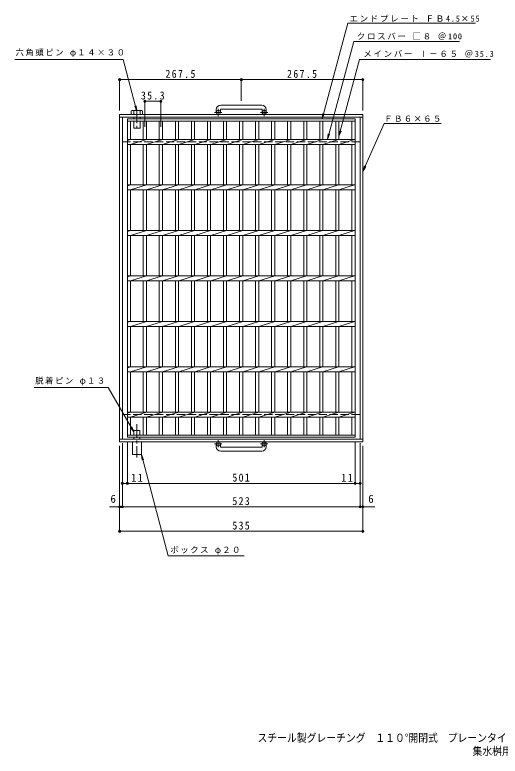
# Model space of a CAD drawing. Units: millimetres, scale not verified. Extents: x -1046 to 1060, y -823 to 808.
# Drawn here: x -1046 to 22, y -823 to 808 of the extents above; entities that cross this region are included whole.
import ezdxf
from ezdxf.enums import TextEntityAlignment as Align

# ---------------------------------------------------------------- set-up
doc = ezdxf.new("R2010")
doc.units = ezdxf.units.MM
doc.header["$LTSCALE"] = 6
doc.header["$PDMODE"] = 32
doc.header["$PDSIZE"] = 4.8
doc.linetypes.add('CHAIN1', pattern=[8, 5, -1, 1, -1])
doc.linetypes.add('DASHED3', pattern=[4, 3, -1])
for name, color, linetype, lineweight in [('A-1', 2, 'Continuous', 9), ('A-2', 3, 'Continuous', 9), ('A-4', 7, 'Continuous', 9), ('A-5', 7, 'Continuous', 9), ('A-9', 4, 'Continuous', 9)]:
    doc.layers.add(name, color=color, linetype=linetype, lineweight=lineweight)
doc.layers.add('F-5_F-5ﾚｲﾔ', color=2, linetype='Continuous')
doc.styles.add('ＭＳ ゴシック', font='')
doc.styles.get('ＭＳ ゴシック').set_extended_font_data('MS Gothic')

msp = doc.modelspace()

# ---------------------------------------------------------------- linework, layer by layer
at = {"layer": 'A-1'}
for p, q in [((-502.79, 609.147), (-592.79, 609.147)), ((-815.29, 588.547), (-280.29, 588.547)), ((-815.29, 588.547), (-815.29, -131.453)), ((-602.79, 599.147), (-602.79, 593.047)), ((-593.79, 599.147), (-593.79, 593.047)), ((-592.79, 600.147), (-502.79, 600.147)), ((-501.79, 599.147), (-501.79, 593.047)), ((-492.79, 599.147), (-492.79, 593.047)), ((-280.29, 588.547), (-280.29, -131.453)), ((-815.29, 582.547), (-280.29, 582.547)), ((-809.29, 582.547), (-809.29, -125.453)), ((-286.29, 582.547), (-286.29, -125.453)), ((-815.29, -125.453), (-280.29, -125.453)), ((-815.29, -131.453), (-280.29, -131.453)), ((-602.79, -142.054), (-602.79, -135.953)), ((-593.79, -142.054), (-593.79, -135.953)), ((-592.79, -143.053), (-502.79, -143.053)), ((-501.79, -142.054), (-501.79, -135.953)), ((-492.79, -142.054), (-492.79, -135.953)), ((-502.79, -152.053), (-592.79, -152.053))]:
    msp.add_line(p, q, dxfattribs=at)
at = {"layer": 'A-1', "linetype": 'CHAIN1'}
for p, q in [((-590.127, 593.047), (-606.534, 593.047)), ((-598.29, 584.94), (-598.29, 600.537)), ((-489.127, 593.047), (-505.534, 593.047)), ((-497.29, 584.94), (-497.29, 600.537)), ((-598.29, -127.846), (-598.29, -143.443)), ((-497.29, -127.846), (-497.29, -143.443)), ((-590.127, -135.953), (-606.534, -135.953)), ((-489.127, -135.953), (-505.534, -135.953))]:
    msp.add_line(p, q, dxfattribs=at)
at = {"layer": 'A-1', "linetype": 'DASHED3'}
for p, q in [((-809.29, 528.547), (-286.29, 528.547)), ((-809.29, -71.453), (-286.29, -71.453))]:
    msp.add_line(p, q, dxfattribs=at)
at = {"layer": 'A-1'}
for centre in [(-598.29, 593.047), (-497.29, 593.047), (-598.29, -135.953), (-497.29, -135.953)]:
    msp.add_circle(centre, 4.5, dxfattribs=at)
for centre, radius, start, end in [((-592.79, 599.147), 10, 90, 180), ((-502.79, 599.147), 10, 0, 90), ((-592.79, 599.147), 1, 90, 180), ((-502.79, 599.147), 1, 0, 90), ((-592.79, -142.054), 10, 180, 270), ((-592.79, -142.054), 1, 180, 270), ((-502.79, -142.054), 10, 270, 0), ((-502.79, -142.054), 1, 270, 0)]:
    msp.add_arc(centre, radius, start, end, dxfattribs=at)
at = {"layer": 'A-2'}
for p, q in [((-798.29, 578.547), (-297.29, 578.547)), ((-798.29, -121.453), (-798.29, 578.547)), ((-798.29, 574.047), (-297.29, 574.047)), ((-791.289, 533.547), (-791.289, 574.047)), ((-763.389, 574.047), (-763.389, 533.547)), ((-756.389, 574.047), (-756.389, 533.547)), ((-728.089, 574.047), (-728.089, 533.547)), ((-721.089, 574.047), (-721.089, 533.547)), ((-692.789, 574.047), (-692.789, 533.547)), ((-685.789, 574.047), (-685.789, 533.547)), ((-657.489, 574.047), (-657.489, 533.547)), ((-650.489, 574.047), (-650.489, 533.547)), ((-622.189, 574.047), (-622.189, 533.547)), ((-615.189, 574.047), (-615.189, 533.547)), ((-586.889, 574.047), (-586.889, 533.547)), ((-579.889, 574.047), (-579.889, 533.547)), ((-551.589, 574.047), (-551.589, 533.547)), ((-544.589, 574.047), (-544.589, 533.547)), ((-516.29, 574.047), (-516.29, 533.547)), ((-509.29, 574.047), (-509.29, 533.547)), ((-480.99, 574.047), (-480.99, 533.547)), ((-473.99, 574.047), (-473.99, 533.547)), ((-445.69, 574.047), (-445.69, 533.547)), ((-438.69, 574.047), (-438.69, 533.547)), ((-410.391, 574.047), (-410.391, 533.547)), ((-403.391, 574.047), (-403.391, 533.547)), ((-375.091, 574.047), (-375.091, 533.547)), ((-368.091, 574.047), (-368.091, 533.547)), ((-339.791, 574.047), (-339.791, 533.547)), ((-332.791, 574.047), (-332.791, 533.547)), ((-304.29, 574.047), (-304.29, 533.547)), ((-798.29, 531.467), (-791.689, 533.547)), ((-798.29, 533.547), (-297.29, 533.547)), ((-798.29, 522.548), (-297.29, 522.548)), ((-791.289, 522.548), (-756.389, 533.547)), ((-791.289, 433.547), (-791.289, 522.548)), ((-763.389, 522.548), (-763.389, 433.547)), ((-756.389, 522.548), (-756.389, 433.547)), ((-755.989, 522.548), (-721.089, 533.547)), ((-728.089, 522.548), (-728.089, 433.547)), ((-721.089, 522.548), (-721.089, 433.547)), ((-720.689, 522.548), (-685.789, 533.547)), ((-692.789, 522.548), (-692.789, 433.547)), ((-685.789, 522.548), (-685.789, 433.547)), ((-685.389, 522.548), (-650.489, 533.547)), ((-657.489, 522.548), (-657.489, 433.547)), ((-650.489, 522.548), (-650.489, 433.547)), ((-650.089, 522.548), (-615.189, 533.547)), ((-622.189, 522.548), (-622.189, 433.547)), ((-615.189, 522.548), (-615.189, 433.547)), ((-614.789, 522.548), (-579.889, 533.547)), ((-586.889, 522.548), (-586.889, 433.547)), ((-579.889, 522.548), (-579.889, 433.547)), ((-579.489, 522.548), (-544.589, 533.547)), ((-551.589, 522.548), (-551.589, 433.547)), ((-544.589, 522.548), (-544.589, 433.547)), ((-544.189, 522.548), (-509.29, 533.547)), ((-516.29, 522.548), (-516.29, 433.547)), ((-509.29, 522.548), (-509.29, 433.547)), ((-508.89, 522.548), (-473.99, 533.547)), ((-480.99, 522.548), (-480.99, 433.547)), ((-473.99, 522.548), (-473.99, 433.547)), ((-473.59, 522.548), (-438.69, 533.547)), ((-445.69, 522.548), (-445.69, 433.547)), ((-438.988, 522.548), (-404.089, 533.547)), ((-438.69, 522.548), (-438.69, 433.547)), ((-410.391, 522.548), (-410.391, 433.547)), ((-403.689, 522.548), (-368.789, 533.547)), ((-403.391, 522.548), (-403.391, 433.547)), ((-375.091, 522.548), (-375.091, 433.547)), ((-368.389, 522.548), (-333.489, 533.547)), ((-368.091, 522.548), (-368.091, 433.547)), ((-339.791, 522.548), (-339.791, 433.547)), ((-333.391, 522.548), (-298.491, 533.547)), ((-332.791, 522.548), (-332.791, 433.547)), ((-304.29, 522.548), (-304.29, 433.547)), ((-798.29, 431.467), (-791.689, 433.547)), ((-798.29, 433.547), (-297.29, 433.547)), ((-791.289, 422.548), (-756.389, 433.547)), ((-755.989, 422.548), (-721.089, 433.547)), ((-720.689, 422.548), (-685.789, 433.547)), ((-685.389, 422.548), (-650.489, 433.547)), ((-650.089, 422.548), (-615.189, 433.547)), ((-614.789, 422.548), (-579.889, 433.547)), ((-579.489, 422.548), (-544.589, 433.547)), ((-544.189, 422.548), (-509.29, 433.547)), ((-508.89, 422.548), (-473.99, 433.547)), ((-473.59, 422.548), (-438.69, 433.547)), ((-438.988, 422.548), (-404.089, 433.547)), ((-403.689, 422.548), (-368.789, 433.547)), ((-368.389, 422.548), (-333.489, 433.547)), ((-333.391, 422.548), (-298.491, 433.547)), ((-798.29, 422.548), (-297.29, 422.548)), ((-791.289, 333.547), (-791.289, 422.548)), ((-763.389, 422.548), (-763.389, 333.547)), ((-756.389, 422.548), (-756.389, 333.547)), ((-728.089, 422.548), (-728.089, 333.547)), ((-721.089, 422.548), (-721.089, 333.547)), ((-692.789, 422.548), (-692.789, 333.547)), ((-685.789, 422.548), (-685.789, 333.547)), ((-657.489, 422.548), (-657.489, 333.547)), ((-650.489, 422.548), (-650.489, 333.547)), ((-622.189, 422.548), (-622.189, 333.547)), ((-615.189, 422.548), (-615.189, 333.547)), ((-586.889, 422.548), (-586.889, 333.547)), ((-579.889, 422.548), (-579.889, 333.547)), ((-551.589, 422.548), (-551.589, 333.547)), ((-544.589, 422.548), (-544.589, 333.547)), ((-516.29, 422.548), (-516.29, 333.547)), ((-509.29, 422.548), (-509.29, 333.547)), ((-480.99, 422.548), (-480.99, 333.547)), ((-473.99, 422.548), (-473.99, 333.547)), ((-445.69, 422.548), (-445.69, 333.547)), ((-438.69, 422.548), (-438.69, 333.547)), ((-410.391, 422.548), (-410.391, 333.547)), ((-403.391, 422.548), (-403.391, 333.547)), ((-375.091, 422.548), (-375.091, 333.547)), ((-368.091, 422.548), (-368.091, 333.547)), ((-339.791, 422.548), (-339.791, 333.547)), ((-332.791, 422.548), (-332.791, 333.547)), ((-304.29, 422.548), (-304.29, 333.547)), ((-798.29, 331.467), (-791.689, 333.547)), ((-798.29, 333.547), (-297.29, 333.547)), ((-791.289, 322.548), (-756.389, 333.547)), ((-755.989, 322.548), (-721.089, 333.547)), ((-720.689, 322.548), (-685.789, 333.547)), ((-685.389, 322.548), (-650.489, 333.547)), ((-650.089, 322.548), (-615.189, 333.547)), ((-614.789, 322.548), (-579.889, 333.547)), ((-579.489, 322.548), (-544.589, 333.547)), ((-544.189, 322.548), (-509.29, 333.547)), ((-508.89, 322.548), (-473.99, 333.547)), ((-473.59, 322.548), (-438.69, 333.547)), ((-438.988, 322.548), (-404.089, 333.547)), ((-403.689, 322.548), (-368.789, 333.547)), ((-368.389, 322.548), (-333.489, 333.547)), ((-333.391, 322.548), (-298.491, 333.547)), ((-798.29, 322.548), (-297.29, 322.548)), ((-791.289, 233.547), (-791.289, 322.548)), ((-763.389, 322.548), (-763.389, 233.547)), ((-756.389, 322.548), (-756.389, 233.547)), ((-728.089, 322.548), (-728.089, 233.547)), ((-721.089, 322.548), (-721.089, 233.547)), ((-692.789, 322.548), (-692.789, 233.547)), ((-685.789, 322.548), (-685.789, 233.547)), ((-657.489, 322.548), (-657.489, 233.547)), ((-650.489, 322.548), (-650.489, 233.547)), ((-622.189, 322.548), (-622.189, 233.547)), ((-615.189, 322.548), (-615.189, 233.547)), ((-586.889, 322.548), (-586.889, 233.547)), ((-579.889, 322.548), (-579.889, 233.547)), ((-551.589, 322.548), (-551.589, 233.547)), ((-544.589, 322.548), (-544.589, 233.547)), ((-516.29, 322.548), (-516.29, 233.547)), ((-509.29, 322.548), (-509.29, 233.547)), ((-480.99, 322.548), (-480.99, 233.547)), ((-473.99, 322.548), (-473.99, 233.547)), ((-445.69, 322.548), (-445.69, 233.547)), ((-438.69, 322.548), (-438.69, 233.547)), ((-410.391, 322.548), (-410.391, 233.547)), ((-403.391, 322.548), (-403.391, 233.547)), ((-375.091, 322.548), (-375.091, 233.547)), ((-368.091, 322.548), (-368.091, 233.547)), ((-339.791, 322.548), (-339.791, 233.547)), ((-332.791, 322.548), (-332.791, 233.547)), ((-304.29, 322.548), (-304.29, 233.547)), ((-798.29, 231.467), (-791.689, 233.547)), ((-798.29, 233.547), (-297.29, 233.547)), ((-791.289, 222.548), (-756.389, 233.547)), ((-755.989, 222.548), (-721.089, 233.547)), ((-720.689, 222.548), (-685.789, 233.547)), ((-685.389, 222.548), (-650.489, 233.547)), ((-650.089, 222.548), (-615.189, 233.547)), ((-614.789, 222.548), (-579.889, 233.547)), ((-579.489, 222.548), (-544.589, 233.547)), ((-544.189, 222.548), (-509.29, 233.547)), ((-508.89, 222.548), (-473.99, 233.547)), ((-473.59, 222.548), (-438.69, 233.547)), ((-438.988, 222.548), (-404.089, 233.547)), ((-403.689, 222.548), (-368.789, 233.547)), ((-368.389, 222.548), (-333.489, 233.547)), ((-333.391, 222.548), (-298.491, 233.547)), ((-798.29, 222.548), (-297.29, 222.548)), ((-791.289, 133.547), (-791.289, 222.548)), ((-763.389, 222.548), (-763.389, 133.547)), ((-756.389, 222.548), (-756.389, 133.547)), ((-728.089, 222.548), (-728.089, 133.547)), ((-721.089, 222.548), (-721.089, 133.547)), ((-692.789, 222.548), (-692.789, 133.547)), ((-685.789, 222.548), (-685.789, 133.547)), ((-657.489, 222.548), (-657.489, 133.547)), ((-650.489, 222.548), (-650.489, 133.547)), ((-622.189, 222.548), (-622.189, 133.547)), ((-615.189, 222.548), (-615.189, 133.547)), ((-586.889, 222.548), (-586.889, 133.547)), ((-579.889, 222.548), (-579.889, 133.547)), ((-551.589, 222.548), (-551.589, 133.547)), ((-544.589, 222.548), (-544.589, 133.547)), ((-516.29, 222.548), (-516.29, 133.547)), ((-509.29, 222.548), (-509.29, 133.547)), ((-480.99, 222.548), (-480.99, 133.547)), ((-473.99, 222.548), (-473.99, 133.547)), ((-445.69, 222.548), (-445.69, 133.547)), ((-438.69, 222.548), (-438.69, 133.547)), ((-410.391, 222.548), (-410.391, 133.547)), ((-403.391, 222.548), (-403.391, 133.547)), ((-375.091, 222.548), (-375.091, 133.547)), ((-368.091, 222.548), (-368.091, 133.547)), ((-339.791, 222.548), (-339.791, 133.547)), ((-332.791, 222.548), (-332.791, 133.547)), ((-304.29, 222.548), (-304.29, 133.547)), ((-798.29, 131.467), (-791.689, 133.547)), ((-798.29, 133.547), (-297.29, 133.547)), ((-791.289, 122.548), (-756.389, 133.547)), ((-755.989, 122.548), (-721.089, 133.547)), ((-720.689, 122.548), (-685.789, 133.547)), ((-685.389, 122.548), (-650.489, 133.547)), ((-650.089, 122.548), (-615.189, 133.547)), ((-614.789, 122.548), (-579.889, 133.547)), ((-579.489, 122.548), (-544.589, 133.547)), ((-544.189, 122.548), (-509.29, 133.547)), ((-508.89, 122.548), (-473.99, 133.547)), ((-473.59, 122.548), (-438.69, 133.547)), ((-438.988, 122.548), (-404.089, 133.547)), ((-403.689, 122.548), (-368.789, 133.547)), ((-368.389, 122.548), (-333.489, 133.547)), ((-333.391, 122.548), (-298.491, 133.547)), ((-798.29, 122.548), (-297.29, 122.548)), ((-791.289, 33.547), (-791.289, 122.548)), ((-763.389, 122.548), (-763.389, 33.547)), ((-756.389, 122.548), (-756.389, 33.547)), ((-728.089, 122.548), (-728.089, 33.547)), ((-721.089, 122.548), (-721.089, 33.547)), ((-692.789, 122.548), (-692.789, 33.547)), ((-685.789, 122.548), (-685.789, 33.547)), ((-657.489, 122.548), (-657.489, 33.547)), ((-650.489, 122.548), (-650.489, 33.547)), ((-622.189, 122.548), (-622.189, 33.547)), ((-615.189, 122.548), (-615.189, 33.547)), ((-586.889, 122.548), (-586.889, 33.547)), ((-579.889, 122.548), (-579.889, 33.547)), ((-551.589, 122.548), (-551.589, 33.547)), ((-544.589, 122.548), (-544.589, 33.547)), ((-516.29, 122.548), (-516.29, 33.547)), ((-509.29, 122.548), (-509.29, 33.547)), ((-480.99, 122.548), (-480.99, 33.547)), ((-473.99, 122.548), (-473.99, 33.547)), ((-445.69, 122.548), (-445.69, 33.547)), ((-438.69, 122.548), (-438.69, 33.547)), ((-410.391, 122.548), (-410.391, 33.547)), ((-403.391, 122.548), (-403.391, 33.547)), ((-375.091, 122.548), (-375.091, 33.547)), ((-368.091, 122.548), (-368.091, 33.547)), ((-339.791, 122.548), (-339.791, 33.547)), ((-332.791, 122.548), (-332.791, 33.547)), ((-304.29, 122.548), (-304.29, 33.547)), ((-798.29, 31.467), (-791.689, 33.547)), ((-798.29, 33.547), (-297.29, 33.547)), ((-791.289, 22.548), (-756.389, 33.547)), ((-755.989, 22.548), (-721.089, 33.547)), ((-720.689, 22.548), (-685.789, 33.547)), ((-685.389, 22.548), (-650.489, 33.547)), ((-650.089, 22.548), (-615.189, 33.547)), ((-614.789, 22.548), (-579.889, 33.547)), ((-579.489, 22.548), (-544.589, 33.547)), ((-544.189, 22.548), (-509.29, 33.547)), ((-508.89, 22.548), (-473.99, 33.547)), ((-473.59, 22.548), (-438.69, 33.547)), ((-438.988, 22.548), (-404.089, 33.547)), ((-403.689, 22.548), (-368.789, 33.547)), ((-368.389, 22.548), (-333.489, 33.547)), ((-333.391, 22.548), (-298.491, 33.547)), ((-798.29, 22.548), (-297.29, 22.548)), ((-791.289, -66.453), (-791.289, 22.548)), ((-763.389, 22.548), (-763.389, -66.453)), ((-756.389, 22.548), (-756.389, -66.453)), ((-728.089, 22.548), (-728.089, -66.453)), ((-721.089, 22.548), (-721.089, -66.453)), ((-692.789, 22.548), (-692.789, -66.453)), ((-685.789, 22.548), (-685.789, -66.453)), ((-657.489, 22.548), (-657.489, -66.453)), ((-650.489, 22.548), (-650.489, -66.453)), ((-622.189, 22.548), (-622.189, -66.453)), ((-615.189, 22.548), (-615.189, -66.453)), ((-586.889, 22.548), (-586.889, -66.453)), ((-579.889, 22.548), (-579.889, -66.453)), ((-551.589, 22.548), (-551.589, -66.453)), ((-544.589, 22.548), (-544.589, -66.453)), ((-516.29, 22.548), (-516.29, -66.453)), ((-509.29, 22.548), (-509.29, -66.453)), ((-480.99, 22.548), (-480.99, -66.453)), ((-473.99, 22.548), (-473.99, -66.453)), ((-445.69, 22.548), (-445.69, -66.453)), ((-438.69, 22.548), (-438.69, -66.453)), ((-410.391, 22.548), (-410.391, -66.453)), ((-403.391, 22.548), (-403.391, -66.453)), ((-375.091, 22.548), (-375.091, -66.453)), ((-368.091, 22.548), (-368.091, -66.453)), ((-339.791, 22.548), (-339.791, -66.453)), ((-332.791, 22.548), (-332.791, -66.453)), ((-304.29, 22.548), (-304.29, -66.453)), ((-798.29, -68.533), (-791.689, -66.453)), ((-798.29, -66.453), (-297.29, -66.453)), ((-798.29, -77.453), (-297.29, -77.453)), ((-791.289, -77.452), (-756.389, -66.453)), ((-791.289, -116.953), (-791.289, -77.453)), ((-763.389, -77.453), (-763.389, -116.953)), ((-756.389, -77.453), (-756.389, -116.953)), ((-755.989, -77.452), (-721.089, -66.453)), ((-728.089, -77.453), (-728.089, -116.953)), ((-721.089, -77.453), (-721.089, -116.953)), ((-720.689, -77.452), (-685.789, -66.453)), ((-692.789, -77.453), (-692.789, -116.953)), ((-685.789, -77.453), (-685.789, -116.953)), ((-685.389, -77.452), (-650.489, -66.453)), ((-657.489, -77.453), (-657.489, -116.953)), ((-650.489, -77.453), (-650.489, -116.953)), ((-650.089, -77.452), (-615.189, -66.453)), ((-622.189, -77.453), (-622.189, -116.953)), ((-615.189, -77.453), (-615.189, -116.953)), ((-614.789, -77.452), (-579.889, -66.453)), ((-586.889, -77.453), (-586.889, -116.953)), ((-579.889, -77.453), (-579.889, -116.953)), ((-579.489, -77.452), (-544.589, -66.453)), ((-551.589, -77.453), (-551.589, -116.953)), ((-544.589, -77.453), (-544.589, -116.953)), ((-544.189, -77.452), (-509.29, -66.453)), ((-516.29, -77.453), (-516.29, -116.953)), ((-509.29, -77.453), (-509.29, -116.953)), ((-508.89, -77.452), (-473.99, -66.453)), ((-480.99, -77.453), (-480.99, -116.953)), ((-473.99, -77.453), (-473.99, -116.953)), ((-473.59, -77.452), (-438.69, -66.453)), ((-445.69, -77.453), (-445.69, -116.953)), ((-438.988, -77.452), (-404.089, -66.453)), ((-438.69, -77.453), (-438.69, -116.953)), ((-410.391, -77.453), (-410.391, -116.953)), ((-403.689, -77.452), (-368.789, -66.453)), ((-403.391, -77.453), (-403.391, -116.953)), ((-375.091, -77.453), (-375.091, -116.953)), ((-368.389, -77.452), (-333.489, -66.453)), ((-368.091, -77.453), (-368.091, -116.953)), ((-339.791, -77.453), (-339.791, -116.953)), ((-333.391, -77.452), (-298.491, -66.453)), ((-332.791, -77.453), (-332.791, -116.953)), ((-304.29, -77.453), (-304.29, -116.953)), ((-297.29, -116.953), (-798.29, -116.953))]:
    msp.add_line(p, q, dxfattribs=at)
msp.add_lwpolyline([(-297.29, 578.547), (-297.29, -121.453), (-798.29, -121.453)], dxfattribs=at)
at = {"layer": 'A-4'}
for p, q in [((-815.29, 597.547), (-815.29, 666.992)), ((-815.29, 665.192), (-653.79, 665.192)), ((-653.79, 665.192), (-280.29, 665.192)), ((-547.79, 618.147), (-547.79, 666.992)), ((-280.29, 597.547), (-280.29, 666.992)), ((-759.889, 561.124), (-759.889, 619.336)), ((-759.889, 617.536), (-724.589, 617.536)), ((-724.589, 561.124), (-724.589, 619.336)), ((-815.29, -140.453), (-815.29, -329.901)), ((-809.29, -134.453), (-809.29, -276.134)), ((-798.29, -130.453), (-798.29, -224.489)), ((-297.29, -130.453), (-297.29, -224.489)), ((-286.29, -134.453), (-286.29, -276.134)), ((-280.29, -140.453), (-280.29, -329.901)), ((-809.289, -222.689), (-798.29, -222.689)), ((-809.289, -231.689), (-809.289, -224.489)), ((-798.29, -222.689), (-297.29, -222.689)), ((-297.29, -222.689), (-286.29, -222.689)), ((-837.647, -274.334), (-254.042, -274.334)), ((-815.29, -328.101), (-280.29, -328.101))]:
    msp.add_line(p, q, dxfattribs=at)
for p in [(-815.29, 665.192), (-547.79, 665.192), (-280.29, 665.192), (-759.889, 617.536), (-724.589, 617.536), (-809.289, -222.689), (-798.29, -222.689), (-297.29, -222.689), (-286.29, -222.689), (-815.29, -274.334), (-809.29, -274.334), (-286.29, -274.334), (-280.29, -274.334), (-815.29, -328.101), (-280.29, -328.101)]:
    msp.add_point(p, dxfattribs=at)
at = {"layer": 'A-5'}
for p, q in [((-369.8, 578.547), (-313.37, 789.147)), ((-313.37, 789.147), (-32.327, 789.147)), ((-358.065, 533.547), (-300.295, 749.147)), ((-300.295, 749.147), (-67.968, 749.147)), ((-807.889, 709.147), (-1045.913, 709.147)), ((-777.29, 594.947), (-807.889, 709.147)), ((-332.791, 540.396), (-287.575, 709.147)), ((-287.575, 709.147), (0.666, 709.147)), ((-777.29, 594.947), (-782.073, 606.496)), ((-777.29, 594.947), (-778.921, 607.34)), ((-369.8, 578.547), (-368.169, 590.94)), ((-369.8, 578.547), (-365.017, 590.096)), ((-358.065, 533.547), (-356.433, 545.94)), ((-358.065, 533.547), (-353.281, 545.096)), ((-332.791, 540.396), (-331.16, 552.789)), ((-332.791, 540.396), (-328.008, 551.944)), ((-280.29, 463.37), (-276.72, 475.349)), ((-280.29, 463.37), (-273.741, 474.017)), ((-840.29, -11.897), (-1003.659, -11.897)), ((-783.79, -109.758), (-840.29, -11.897)), ((-783.79, -109.758), (-791.399, -99.841)), ((-783.79, -109.758), (-788.573, -98.209)), ((-767.29, -159.453), (-762.506, -171.002)), ((-767.29, -159.453), (-765.658, -171.846)), ((-767.29, -159.453), (-708.822, -382.399)), ((-708.822, -382.399), (-541.303, -382.399))]:
    msp.add_line(p, q, dxfattribs=at)
msp.add_lwpolyline([(-280.29, 463.37), (-233.21, 568.646), (-107.943, 568.646)], dxfattribs=at)
at = {"layer": 'A-9'}
for p, q in [((-787.009, 597.508), (-767.57, 597.508)), ((-784.29, 588.547), (-784.29, 596.467)), ((-770.289, 588.547), (-770.289, 596.467)), ((-764.851, 596.467), (-764.851, 588.547)), ((-784.29, 582.547), (-784.29, 578.547)), ((-784.29, 574.047), (-784.29, 558.547)), ((-770.29, 582.547), (-770.29, 578.547)), ((-770.29, 574.047), (-770.29, 558.547)), ((-784.29, 558.547), (-770.29, 558.547)), ((-783.79, -106.453), (-770.79, -106.453)), ((-783.79, -106.453), (-783.79, -116.953)), ((-770.79, -106.453), (-770.79, -116.953)), ((-783.79, -121.453), (-783.79, -125.453)), ((-770.79, -121.453), (-770.79, -125.453)), ((-767.29, -131.453), (-767.29, -159.453))]:
    msp.add_line(p, q, dxfattribs=at)
at = {"layer": 'A-9', "linetype": 'CHAIN1'}
for p, q in [((-777.29, 599.443), (-777.29, 553.086)), ((-777.29, -92.75), (-777.29, -165.945))]:
    msp.add_line(p, q, dxfattribs=at)
at = {"layer": 'A-9'}
for points in [[(-789.729, 596.467), (-789.729, 588.547), (-764.851, 588.547)], [(-787.29, -131.453), (-787.29, -159.453), (-767.29, -159.453)]]:
    msp.add_lwpolyline(points, dxfattribs=at)
for centre, radius, start, end in [((-787.009, 593.434), 4.074, 48.12389, 131.8763), ((-777.29, 573.441), 24.066, 73.09029, 106.90971), ((-767.57, 593.434), 4.074, 48.1237, 131.87611)]:
    msp.add_arc(centre, radius, start, end, dxfattribs=at)

# ---------------------------------------------------------------- texts
at = {"layer": 'A-4', "color": 2, "style": 'ＭＳ ゴシック'}
for p in [(-835.534, -270.734), (-268.411, -270.734)]:
    msp.add_text('6', height=17.6, dxfattribs=at).set_placement(p, align=Align.BOTTOM_LEFT)
at = {"layer": 'A-4', "color": 2, "char_height": 17.6, "attachment_point": 7, "style": 'ＭＳ ゴシック'}
for s, insert in [('\\T1.28;\\W0.9;267.5', (-714.54, 668.791)), ('\\T1.28;\\W0.9;267.5', (-447.04, 668.791)), ('\\T1.28;\\W0.9;35.3', (-768.489, 621.136)), ('\\T1.27;\\W0.95;11', (-789.943, -219.089)), ('\\T1.27;\\W0.9;501', (-567.29, -219.089)), ('\\T1.27;\\W0.95;11', (-327.891, -219.089)), ('\\T1.27;\\W0.9;523', (-567.29, -270.734)), ('\\T1.27;\\W0.9;535', (-567.29, -324.501))]:
    msp.add_mtext(s, dxfattribs=dict(at, insert=insert))
at = {"layer": 'A-5', "char_height": 13.2, "attachment_point": 7, "style": 'ＭＳ ゴシック'}
for s, insert in [('\\T1.21;エンドプレート\\~ＦＢ4.5×55', (-309.595, 791.841)), ('\\T1.21;クロスバー\\~□８\\~＠100', (-293.466, 752.367)), ('\\T1.18;六角頭ピン\\~φ１４×３０', (-1044.335, 714.651)), ('\\T1.21;メインバー\\~Ⅰ－６５\\~＠35.3', (-279.23, 713.905)), ('\\T1.17;ＦＢ６×６５', (-233.494, 572.305)), ('\\T1.18;脱着ピン\\~φ１３', (-1001.137, -7.141)), ('\\T1.18;ボックス\\~φ２０', (-703.726, -379.194))]:
    msp.add_mtext(s, dxfattribs=dict(at, insert=insert))
at = {"layer": 'F-5_F-5ﾚｲﾔ', "style": 'ＭＳ ゴシック', "width": 0.9}
for s, p in [('スチール製グレーチング\u3000１１０°開閉式\u3000プレーンタイプ', (-512.046, -796.524)), ('集水桝用\u3000ＨＳＦ\u3000６５６５', (-39.071, -825.907))]:
    msp.add_text(s, height=17.6, dxfattribs=at).set_placement(p, align=Align.BOTTOM_LEFT)

doc.saveas('drawing.dxf')
